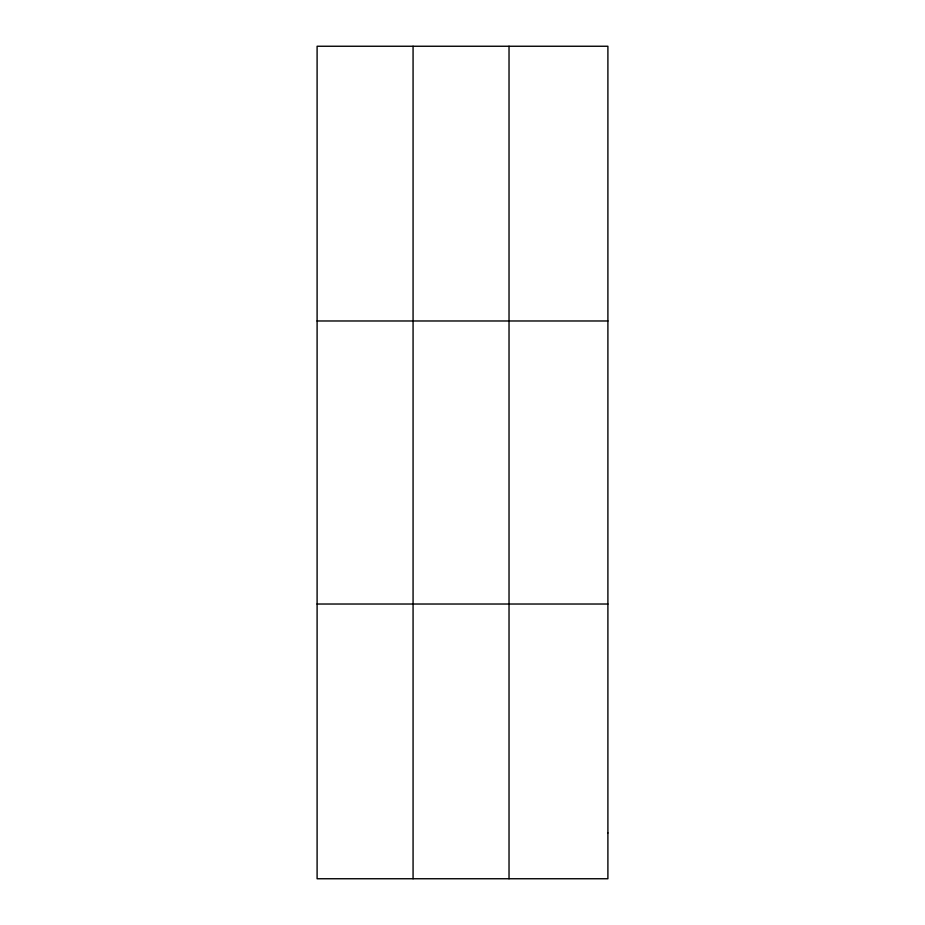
<?xml version="1.0" encoding="UTF-8"?>
<svg xmlns="http://www.w3.org/2000/svg" width="925" height="925" viewBox="0 0 925 925"><rect width="100%" height="100%" fill="white"/><g stroke="black" fill="none" stroke-linecap="round" stroke-linejoin="round"><path stroke-width="1.39" d="M413.07 878.75L413.07 46.25M509.028 878.75L509.028 46.25M317.102 320.975L607.898 320.975M317.102 604.025L607.898 604.025M607.898 832.962L607.898 878.75L317.102 878.75L317.102 46.25L607.898 46.25L607.898 832.962"/></g></svg>
